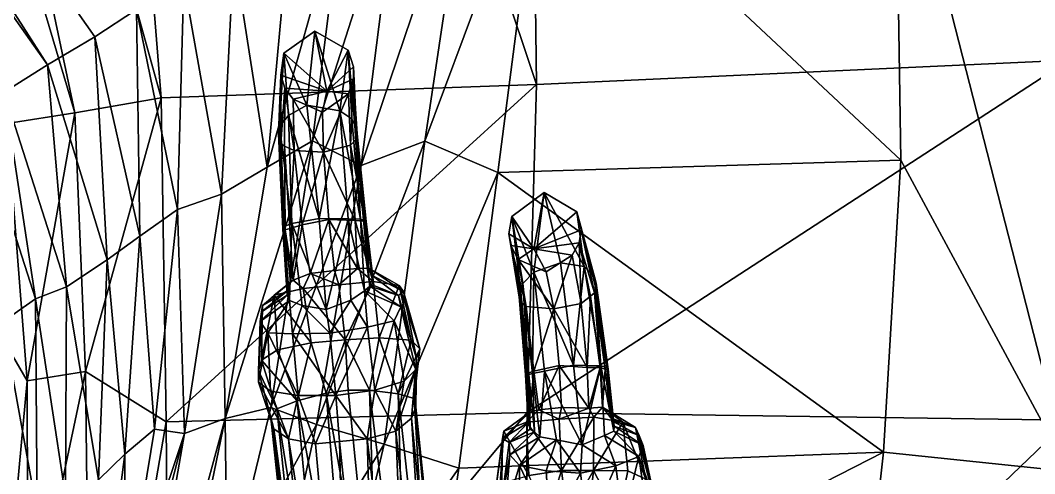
# Model space of a CAD drawing. Extents: x -0.267 to 0.267, y -0.073 to 0.136.
# Drawn here: x -0.01133 to -0.00037, y 0.06772 to 0.07262 of the extents above; entities that cross this region are included whole.
import ezdxf

# ---------------------------------------------------------------- set-up
doc = ezdxf.new("R2010")
doc.units = 0
doc.layers.add('GULL$LWO', color=1, linetype='CONTINUOUS')

msp = doc.modelspace()

# ---------------------------------------------------------------- linework, layer by layer
at = {"layer": 'GULL$LWO'}
for points in [[(0, 0.090493, 0.017443), (-0.005968, 0.089079, 0.017227), (0, 0.072194, 0.016568)], [(-0.005753, 0.071928, 0.016549), (-0.005968, 0.089079, 0.017227), (-0.011098, 0.087935, 0.016869)], [(-0.005968, 0.089079, 0.017227), (-0.005753, 0.071928, 0.016549), (0, 0.072194, 0.016568)], [(-0.011098, 0.087935, 0.016869), (-0.013836, 0.0863, 0.016043), (-0.009808, 0.071784, 0.015578)], [(-0.005753, 0.071928, 0.016549), (-0.011098, 0.087935, 0.016869), (-0.009808, 0.071784, 0.015578)], [(-0.01074, 0.071623, 0.014859), (-0.013836, 0.0863, 0.016043), (-0.01499, 0.085925, 0.015601)], [(-0.013836, 0.0863, 0.016043), (-0.01074, 0.071623, 0.014859), (-0.009808, 0.071784, 0.015578)], [(-0.01074, 0.071623, 0.014859), (-0.01499, 0.085925, 0.015601), (-0.011471, 0.071506, 0.013948)], [(-0.011034, 0.072141, 0.010526), (-0.019066, 0.083517, 0.012898), (-0.018493, 0.083801, 0.012533)], [(-0.018493, 0.083801, 0.012533), (-0.010074, 0.07274, 0.009416), (-0.010524, 0.072444, 0.009994)], [(-0.011034, 0.072141, 0.010526), (-0.018493, 0.083801, 0.012533), (-0.010524, 0.072444, 0.009994)], [(-0.019066, 0.083517, 0.012898), (-0.011034, 0.072141, 0.010526), (-0.011502, 0.071848, 0.01108)], [(-0.001878, 0.075084, 0.006603), (-0.001815, 0.07111, 0.005305), (-0.005684, 0.07474, 0.006834)], [(0, 0.067744, 0.004125), (-0.001878, 0.075084, 0.006603), (0, 0.075168, 0.006569)], [(0, 0.067744, 0.004125), (-0.001815, 0.07111, 0.005305), (-0.001878, 0.075084, 0.006603)], [(-0.006169, 0.070976, 0.005651), (-0.006958, 0.071317, 0.006074), (-0.005684, 0.07474, 0.006834)], [(-0.006958, 0.071317, 0.006074), (-0.006483, 0.074498, 0.007023), (-0.005684, 0.07474, 0.006834)], [(-0.001815, 0.07111, 0.005305), (-0.006169, 0.070976, 0.005651), (-0.005684, 0.07474, 0.006834)], [(-0.006483, 0.074498, 0.007023), (-0.007647, 0.071052, 0.006412), (-0.007242, 0.074226, 0.007306)], [(-0.006483, 0.074498, 0.007023), (-0.006958, 0.071317, 0.006074), (-0.007647, 0.071052, 0.006412)], [(-0.007647, 0.071052, 0.006412), (-0.008172, 0.07132, 0.006954), (-0.007242, 0.074226, 0.007306)], [(-0.008172, 0.07132, 0.006954), (-0.007843, 0.073944, 0.007605), (-0.007242, 0.074226, 0.007306)], [(-0.007843, 0.073944, 0.007605), (-0.008663, 0.071034, 0.007352), (-0.008421, 0.073656, 0.00793)], [(-0.007843, 0.073944, 0.007605), (-0.008172, 0.07132, 0.006954), (-0.008663, 0.071034, 0.007352)], [(-0.008663, 0.071034, 0.007352), (-0.009022, 0.073351, 0.008375), (-0.008421, 0.073656, 0.00793)], [(-0.009022, 0.073351, 0.008375), (-0.009157, 0.070745, 0.007852), (-0.009562, 0.073043, 0.008881)], [(-0.009022, 0.073351, 0.008375), (-0.008663, 0.071034, 0.007352), (-0.009157, 0.070745, 0.007852)], [(-0.00963, 0.070576, 0.008499), (-0.010074, 0.07274, 0.009416), (-0.009562, 0.073043, 0.008881)], [(-0.009157, 0.070745, 0.007852), (-0.00963, 0.070576, 0.008499), (-0.009562, 0.073043, 0.008881)], [(-0.010074, 0.07274, 0.009416), (-0.010036, 0.070288, 0.00908), (-0.010524, 0.072444, 0.009994)], [(-0.010074, 0.07274, 0.009416), (-0.00963, 0.070576, 0.008499), (-0.010036, 0.070288, 0.00908)], [(-0.008147, 0.072508, -0.014486), (-0.008233, 0.071705, -0.015502), (-0.008481, 0.072269, -0.014409)], [(-0.008018, 0.071859, -0.012991), (-0.008147, 0.072508, -0.014486), (-0.008481, 0.072269, -0.014409)], [(-0.007875, 0.071646, -0.015445), (-0.008233, 0.071705, -0.015502), (-0.008147, 0.072508, -0.014486)], [(-0.007787, 0.072301, -0.01442), (-0.007875, 0.071646, -0.015445), (-0.008147, 0.072508, -0.014486)], [(-0.008018, 0.071859, -0.012991), (-0.007787, 0.072301, -0.01442), (-0.008147, 0.072508, -0.014486)], [(-0.01039, 0.070032, 0.009779), (-0.011034, 0.072141, 0.010526), (-0.010524, 0.072444, 0.009994)], [(-0.010036, 0.070288, 0.00908), (-0.01039, 0.070032, 0.009779), (-0.010524, 0.072444, 0.009994)], [(-0.008481, 0.072269, -0.014409), (-0.00853, 0.071478, -0.015228), (-0.008516, 0.072031, -0.014304)], [(-0.008481, 0.072269, -0.014409), (-0.00843, 0.071596, -0.015424), (-0.00853, 0.071478, -0.015228)], [(-0.008018, 0.071859, -0.012991), (-0.008481, 0.072269, -0.014409), (-0.008516, 0.072031, -0.014304)], [(-0.008233, 0.071705, -0.015502), (-0.00843, 0.071596, -0.015424), (-0.008481, 0.072269, -0.014409)], [(-0.008018, 0.071859, -0.012991), (-0.00773, 0.07212, -0.014335), (-0.007787, 0.072301, -0.01442)], [(-0.007787, 0.072301, -0.01442), (-0.007748, 0.071559, -0.015277), (-0.007875, 0.071646, -0.015445)], [(-0.007713, 0.071491, -0.015156), (-0.007748, 0.071559, -0.015277), (-0.007787, 0.072301, -0.01442)], [(-0.00773, 0.07212, -0.014335), (-0.007713, 0.071491, -0.015156), (-0.007787, 0.072301, -0.01442)], [(-0.011034, 0.072141, 0.010526), (-0.010829, 0.06974, 0.010335), (-0.011502, 0.071848, 0.01108)], [(-0.01039, 0.070032, 0.009779), (-0.010829, 0.06974, 0.010335), (-0.011034, 0.072141, 0.010526)], [(-0.005753, 0.071928, 0.016549), (-0.005854, 0.068381, 0.016656), (0, 0.072194, 0.016568)], [(-0.005854, 0.068381, 0.016656), (0, 0.068299, 0.016684), (0, 0.072194, 0.016568)], [(-0.008516, 0.072031, -0.014304), (-0.008539, 0.071399, -0.015109), (-0.00853, 0.071342, -0.015005)], [(-0.00853, 0.071478, -0.015228), (-0.008539, 0.071399, -0.015109), (-0.008516, 0.072031, -0.014304)], [(-0.008516, 0.072031, -0.014304), (-0.00853, 0.071342, -0.015005), (-0.008513, 0.071293, -0.014892)], [(-0.008513, 0.071293, -0.014892), (-0.008471, 0.071891, -0.014229), (-0.008516, 0.072031, -0.014304)], [(-0.008018, 0.071859, -0.012991), (-0.008516, 0.072031, -0.014304), (-0.008471, 0.071891, -0.014229)], [(-0.008018, 0.071859, -0.012991), (-0.007729, 0.07199, -0.014289), (-0.00773, 0.07212, -0.014335)], [(-0.00773, 0.07212, -0.014335), (-0.007698, 0.071434, -0.015052), (-0.007713, 0.071491, -0.015156)], [(-0.007698, 0.071434, -0.015052), (-0.00773, 0.07212, -0.014335), (-0.007729, 0.07199, -0.014289)], [(-0.009753, 0.06828, 0.015672), (-0.005753, 0.071928, 0.016549), (-0.009808, 0.071784, 0.015578)], [(-0.009753, 0.06828, 0.015672), (-0.005854, 0.068381, 0.016656), (-0.005753, 0.071928, 0.016549)], [(-0.008018, 0.071859, -0.012991), (-0.007782, 0.071829, -0.014181), (-0.007729, 0.07199, -0.014289)], [(-0.007782, 0.071829, -0.014181), (-0.00776, 0.071273, -0.014666), (-0.007729, 0.07199, -0.014289)], [(-0.00776, 0.071273, -0.014666), (-0.007693, 0.071342, -0.014827), (-0.007729, 0.07199, -0.014289)], [(-0.007729, 0.07199, -0.014289), (-0.007688, 0.071396, -0.014962), (-0.007698, 0.071434, -0.015052)], [(-0.007729, 0.07199, -0.014289), (-0.007693, 0.071342, -0.014827), (-0.007688, 0.071396, -0.014962)], [(-0.011164, 0.069611, 0.01087), (-0.011815, 0.071628, 0.011685), (-0.011502, 0.071848, 0.01108)], [(-0.010829, 0.06974, 0.010335), (-0.011164, 0.069611, 0.01087), (-0.011502, 0.071848, 0.01108)], [(-0.008471, 0.071891, -0.014229), (-0.008513, 0.071293, -0.014892), (-0.008473, 0.071261, -0.014758)], [(-0.008471, 0.071891, -0.014229), (-0.008473, 0.071261, -0.014758), (-0.008369, 0.071217, -0.014616)], [(-0.008369, 0.071217, -0.014616), (-0.008381, 0.07177, -0.014141), (-0.008471, 0.071891, -0.014229)], [(-0.008018, 0.071859, -0.012991), (-0.008471, 0.071891, -0.014229), (-0.008381, 0.07177, -0.014141)], [(-0.008018, 0.071859, -0.012991), (-0.008381, 0.07177, -0.014141), (-0.008064, 0.071631, -0.014103)], [(-0.008018, 0.071859, -0.012991), (-0.008064, 0.071631, -0.014103), (-0.007782, 0.071829, -0.014181)], [(-0.008064, 0.071631, -0.014103), (-0.008054, 0.071199, -0.014503), (-0.007782, 0.071829, -0.014181)], [(-0.008054, 0.071199, -0.014503), (-0.00776, 0.071273, -0.014666), (-0.007782, 0.071829, -0.014181)], [(-0.01074, 0.071623, 0.014859), (-0.010625, 0.068824, 0.014913), (-0.009808, 0.071784, 0.015578)], [(-0.010625, 0.068824, 0.014913), (-0.009753, 0.06828, 0.015672), (-0.009808, 0.071784, 0.015578)], [(-0.008233, 0.071705, -0.015502), (-0.008101, 0.07048, -0.015871), (-0.00843, 0.071596, -0.015424)], [(-0.008054, 0.071199, -0.014503), (-0.008064, 0.071631, -0.014103), (-0.008381, 0.07177, -0.014141)], [(-0.008381, 0.07177, -0.014141), (-0.008369, 0.071217, -0.014616), (-0.008054, 0.071199, -0.014503)], [(-0.008101, 0.07048, -0.015871), (-0.008233, 0.071705, -0.015502), (-0.007875, 0.071646, -0.015445)], [(-0.011164, 0.069611, 0.01087), (-0.011519, 0.069361, 0.01156), (-0.011815, 0.071628, 0.011685)], [(-0.011254, 0.068725, 0.013982), (-0.01074, 0.071623, 0.014859), (-0.011471, 0.071506, 0.013948)], [(-0.011254, 0.068725, 0.013982), (-0.010625, 0.068824, 0.014913), (-0.01074, 0.071623, 0.014859)], [(-0.00843, 0.071596, -0.015424), (-0.008396, 0.070425, -0.015702), (-0.00853, 0.071478, -0.015228)], [(-0.008101, 0.07048, -0.015871), (-0.008396, 0.070425, -0.015702), (-0.00843, 0.071596, -0.015424)], [(-0.007875, 0.071646, -0.015445), (-0.007786, 0.070476, -0.01576), (-0.008101, 0.07048, -0.015871)], [(-0.007655, 0.070473, -0.01553), (-0.007786, 0.070476, -0.01576), (-0.007875, 0.071646, -0.015445)], [(-0.007748, 0.071559, -0.015277), (-0.007655, 0.070473, -0.01553), (-0.007875, 0.071646, -0.015445)], [(-0.011534, 0.069202, 0.013105), (-0.011254, 0.068725, 0.013982), (-0.011471, 0.071506, 0.013948)], [(-0.00853, 0.071478, -0.015228), (-0.008482, 0.070392, -0.015469), (-0.008539, 0.071399, -0.015109)], [(-0.008396, 0.070425, -0.015702), (-0.008482, 0.070392, -0.015469), (-0.00853, 0.071478, -0.015228)], [(-0.007655, 0.070473, -0.01553), (-0.007748, 0.071559, -0.015277), (-0.007713, 0.071491, -0.015156)], [(-0.007713, 0.071491, -0.015156), (-0.007621, 0.070463, -0.015353), (-0.007655, 0.070473, -0.01553)], [(-0.007621, 0.070463, -0.015353), (-0.007713, 0.071491, -0.015156), (-0.007698, 0.071434, -0.015052)], [(-0.008539, 0.071399, -0.015109), (-0.008492, 0.070366, -0.015298), (-0.00853, 0.071342, -0.015005)], [(-0.008482, 0.070392, -0.015469), (-0.008492, 0.070366, -0.015298), (-0.008539, 0.071399, -0.015109)], [(-0.007698, 0.071434, -0.015052), (-0.007605, 0.070451, -0.015204), (-0.007621, 0.070463, -0.015353)], [(-0.007605, 0.070451, -0.015204), (-0.007698, 0.071434, -0.015052), (-0.007688, 0.071396, -0.014962)], [(-0.007594, 0.070448, -0.015052), (-0.007688, 0.071396, -0.014962), (-0.007693, 0.071342, -0.014827)], [(-0.007688, 0.071396, -0.014962), (-0.007594, 0.070448, -0.015052), (-0.007605, 0.070451, -0.015204)], [(-0.008172, 0.07132, 0.006954), (-0.008622, 0.068436, 0.00602), (-0.009116, 0.068315, 0.00662)], [(-0.008663, 0.071034, 0.007352), (-0.008172, 0.07132, 0.006954), (-0.009116, 0.068315, 0.00662)], [(-0.008622, 0.068436, 0.00602), (-0.008172, 0.07132, 0.006954), (-0.007647, 0.071052, 0.006412)], [(-0.00853, 0.071342, -0.015005), (-0.008483, 0.070351, -0.015137), (-0.008513, 0.071293, -0.014892)], [(-0.008492, 0.070366, -0.015298), (-0.008483, 0.070351, -0.015137), (-0.00853, 0.071342, -0.015005)], [(-0.008513, 0.071293, -0.014892), (-0.008466, 0.070357, -0.014974), (-0.008473, 0.071261, -0.014758)], [(-0.008483, 0.070351, -0.015137), (-0.008466, 0.070357, -0.014974), (-0.008513, 0.071293, -0.014892)], [(-0.008473, 0.071261, -0.014758), (-0.008416, 0.070373, -0.014781), (-0.008369, 0.071217, -0.014616)], [(-0.008466, 0.070357, -0.014974), (-0.008416, 0.070373, -0.014781), (-0.008473, 0.071261, -0.014758)], [(-0.006958, 0.071317, 0.006074), (-0.007399, 0.068039, 0.004903), (-0.008129, 0.068253, 0.005425)], [(-0.007647, 0.071052, 0.006412), (-0.006958, 0.071317, 0.006074), (-0.008129, 0.068253, 0.005425)], [(-0.007712, 0.07046, -0.014633), (-0.00776, 0.071273, -0.014666), (-0.008054, 0.071199, -0.014503)], [(-0.007605, 0.070451, -0.014863), (-0.007693, 0.071342, -0.014827), (-0.00776, 0.071273, -0.014666)], [(-0.00776, 0.071273, -0.014666), (-0.007712, 0.07046, -0.014633), (-0.007605, 0.070451, -0.014863)], [(-0.007693, 0.071342, -0.014827), (-0.007605, 0.070451, -0.014863), (-0.007594, 0.070448, -0.015052)], [(-0.007399, 0.068039, 0.004903), (-0.006958, 0.071317, 0.006074), (-0.006169, 0.070976, 0.005651)], [(-0.008416, 0.070373, -0.014781), (-0.008283, 0.070411, -0.014589), (-0.008369, 0.071217, -0.014616)], [(-0.008369, 0.071217, -0.014616), (-0.008283, 0.070411, -0.014589), (-0.008054, 0.071199, -0.014503)], [(-0.008283, 0.070411, -0.014589), (-0.007994, 0.070468, -0.014494), (-0.008054, 0.071199, -0.014503)], [(-0.008054, 0.071199, -0.014503), (-0.007994, 0.070468, -0.014494), (-0.007712, 0.07046, -0.014633)], [(-0.009157, 0.070745, 0.007852), (-0.008663, 0.071034, 0.007352), (-0.009116, 0.068315, 0.00662)], [(-0.008622, 0.068436, 0.00602), (-0.007647, 0.071052, 0.006412), (-0.008129, 0.068253, 0.005425)], [(-0.001815, 0.07111, 0.005305), (-0.002004, 0.067953, 0.004212), (-0.006169, 0.070976, 0.005651)], [(-0.002004, 0.067953, 0.004212), (-0.001815, 0.07111, 0.005305), (0, 0.067744, 0.004125)], [(-0.007399, 0.068039, 0.004903), (-0.006169, 0.070976, 0.005651), (-0.006592, 0.067781, 0.004535)], [(-0.006169, 0.070976, 0.005651), (-0.002004, 0.067953, 0.004212), (-0.006592, 0.067781, 0.004535)], [(-0.00963, 0.070576, 0.008499), (-0.009157, 0.070745, 0.007852), (-0.009554, 0.068156, 0.007332)], [(-0.009554, 0.068156, 0.007332), (-0.009157, 0.070745, 0.007852), (-0.009116, 0.068315, 0.00662)], [(-0.005781, 0.069898, -0.014704), (-0.006019, 0.070503, -0.01368), (-0.005668, 0.070761, -0.013735)], [(-0.006019, 0.070503, -0.01368), (-0.00578, 0.070153, -0.012265), (-0.005668, 0.070761, -0.013735)], [(-0.005493, 0.07, -0.014765), (-0.005781, 0.069898, -0.014704), (-0.005668, 0.070761, -0.013735)], [(-0.005668, 0.070761, -0.013735), (-0.00578, 0.070153, -0.012265), (-0.005316, 0.070553, -0.013609)], [(-0.005668, 0.070761, -0.013735), (-0.005316, 0.070553, -0.013609), (-0.005237, 0.06996, -0.014648)], [(-0.005237, 0.06996, -0.014648), (-0.005493, 0.07, -0.014765), (-0.005668, 0.070761, -0.013735)], [(-0.010036, 0.070288, 0.00908), (-0.00963, 0.070576, 0.008499), (-0.009881, 0.068201, 0.008061)], [(-0.00963, 0.070576, 0.008499), (-0.009554, 0.068156, 0.007332), (-0.009881, 0.068201, 0.008061)], [(-0.008101, 0.07048, -0.015871), (-0.008023, 0.069496, -0.015965), (-0.008396, 0.070425, -0.015702)], [(-0.008023, 0.069496, -0.015965), (-0.008101, 0.07048, -0.015871), (-0.007786, 0.070476, -0.01576)], [(-0.005923, 0.069721, -0.014428), (-0.006049, 0.070314, -0.013599), (-0.006019, 0.070503, -0.01368)], [(-0.006049, 0.070314, -0.013599), (-0.00578, 0.070153, -0.012265), (-0.006019, 0.070503, -0.01368)], [(-0.005899, 0.069778, -0.01454), (-0.006019, 0.070503, -0.01368), (-0.005781, 0.069898, -0.014704)], [(-0.005899, 0.069778, -0.01454), (-0.005923, 0.069721, -0.014428), (-0.006019, 0.070503, -0.01368)], [(-0.005316, 0.070553, -0.013609), (-0.00578, 0.070153, -0.012265), (-0.005269, 0.070358, -0.01353)], [(-0.005316, 0.070553, -0.013609), (-0.005269, 0.070358, -0.01353), (-0.005108, 0.069779, -0.014351)], [(-0.005108, 0.069779, -0.014351), (-0.005126, 0.069848, -0.014476), (-0.005316, 0.070553, -0.013609)], [(-0.005237, 0.06996, -0.014648), (-0.005316, 0.070553, -0.013609), (-0.005126, 0.069848, -0.014476)], [(-0.008482, 0.070392, -0.015469), (-0.008422, 0.069594, -0.01556), (-0.008492, 0.070366, -0.015298)], [(-0.008422, 0.069594, -0.01556), (-0.008482, 0.070392, -0.015469), (-0.008396, 0.070425, -0.015702)], [(-0.00838, 0.069812, -0.014681), (-0.008416, 0.070373, -0.014781), (-0.008466, 0.070357, -0.014974)], [(-0.008396, 0.070425, -0.015702), (-0.008285, 0.06954, -0.015831), (-0.008422, 0.069594, -0.01556)], [(-0.008416, 0.070373, -0.014781), (-0.00838, 0.069812, -0.014681), (-0.008283, 0.070411, -0.014589)], [(-0.008023, 0.069496, -0.015965), (-0.008285, 0.06954, -0.015831), (-0.008396, 0.070425, -0.015702)], [(-0.00838, 0.069812, -0.014681), (-0.008196, 0.069884, -0.014444), (-0.008283, 0.070411, -0.014589)], [(-0.008283, 0.070411, -0.014589), (-0.008196, 0.069884, -0.014444), (-0.007994, 0.070468, -0.014494)], [(-0.008196, 0.069884, -0.014444), (-0.007934, 0.069916, -0.014369), (-0.007994, 0.070468, -0.014494)], [(-0.007786, 0.070476, -0.01576), (-0.007759, 0.069596, -0.015875), (-0.008023, 0.069496, -0.015965)], [(-0.007687, 0.069939, -0.014486), (-0.007712, 0.07046, -0.014633), (-0.007994, 0.070468, -0.014494)], [(-0.007994, 0.070468, -0.014494), (-0.007934, 0.069916, -0.014369), (-0.007687, 0.069939, -0.014486)], [(-0.00761, 0.069696, -0.015636), (-0.007759, 0.069596, -0.015875), (-0.007786, 0.070476, -0.01576)], [(-0.007655, 0.070473, -0.01553), (-0.00761, 0.069696, -0.015636), (-0.007786, 0.070476, -0.01576)], [(-0.007564, 0.069943, -0.014764), (-0.007605, 0.070451, -0.014863), (-0.007712, 0.07046, -0.014633)], [(-0.007712, 0.07046, -0.014633), (-0.007687, 0.069939, -0.014486), (-0.007564, 0.069943, -0.014764)], [(-0.007552, 0.069747, -0.015403), (-0.00761, 0.069696, -0.015636), (-0.007655, 0.070473, -0.01553)], [(-0.007621, 0.070463, -0.015353), (-0.007552, 0.069747, -0.015403), (-0.007655, 0.070473, -0.01553)], [(-0.007508, 0.069754, -0.015191), (-0.007552, 0.069747, -0.015403), (-0.007621, 0.070463, -0.015353)], [(-0.007605, 0.070451, -0.015204), (-0.007508, 0.069754, -0.015191), (-0.007621, 0.070463, -0.015353)], [(-0.007508, 0.069754, -0.015191), (-0.007605, 0.070451, -0.015204), (-0.007594, 0.070448, -0.015052)], [(-0.007529, 0.069862, -0.015007), (-0.007594, 0.070448, -0.015052), (-0.007605, 0.070451, -0.014863)], [(-0.007605, 0.070451, -0.014863), (-0.007564, 0.069943, -0.014764), (-0.007529, 0.069862, -0.015007)], [(-0.007594, 0.070448, -0.015052), (-0.007529, 0.069862, -0.015007), (-0.007508, 0.069754, -0.015191)], [(-0.01039, 0.070032, 0.009779), (-0.010036, 0.070288, 0.00908), (-0.010198, 0.06793, 0.008784)], [(-0.010198, 0.06793, 0.008784), (-0.010036, 0.070288, 0.00908), (-0.009881, 0.068201, 0.008061)], [(-0.008492, 0.070366, -0.015298), (-0.008445, 0.069651, -0.015322), (-0.008483, 0.070351, -0.015137)], [(-0.008422, 0.069594, -0.01556), (-0.008445, 0.069651, -0.015322), (-0.008492, 0.070366, -0.015298)], [(-0.008483, 0.070351, -0.015137), (-0.00844, 0.069701, -0.015123), (-0.008466, 0.070357, -0.014974)], [(-0.008445, 0.069651, -0.015322), (-0.00844, 0.069701, -0.015123), (-0.008483, 0.070351, -0.015137)], [(-0.008466, 0.070357, -0.014974), (-0.008411, 0.069792, -0.014933), (-0.00838, 0.069812, -0.014681)], [(-0.00844, 0.069701, -0.015123), (-0.008411, 0.069792, -0.014933), (-0.008466, 0.070357, -0.014974)], [(-0.005933, 0.069666, -0.014331), (-0.006049, 0.070314, -0.013599), (-0.005923, 0.069721, -0.014428)], [(-0.006029, 0.070188, -0.013555), (-0.006049, 0.070314, -0.013599), (-0.005933, 0.069666, -0.014331)], [(-0.006029, 0.070188, -0.013555), (-0.00578, 0.070153, -0.012265), (-0.006049, 0.070314, -0.013599)], [(-0.005269, 0.070358, -0.01353), (-0.00578, 0.070153, -0.012265), (-0.005292, 0.070217, -0.013464)], [(-0.005269, 0.070358, -0.01353), (-0.005292, 0.070217, -0.013464), (-0.005124, 0.069677, -0.014135)], [(-0.005124, 0.069677, -0.014135), (-0.00511, 0.069723, -0.014249), (-0.005269, 0.070358, -0.01353)], [(-0.005108, 0.069779, -0.014351), (-0.005269, 0.070358, -0.01353), (-0.00511, 0.069723, -0.014249)], [(-0.005933, 0.069666, -0.014331), (-0.005939, 0.069636, -0.014243), (-0.006029, 0.070188, -0.013555)], [(-0.005931, 0.069586, -0.014113), (-0.006029, 0.070188, -0.013555), (-0.005939, 0.069636, -0.014243)], [(-0.005862, 0.069528, -0.013953), (-0.005949, 0.070038, -0.013447), (-0.006029, 0.070188, -0.013555)], [(-0.005931, 0.069586, -0.014113), (-0.005862, 0.069528, -0.013953), (-0.006029, 0.070188, -0.013555)], [(-0.005949, 0.070038, -0.013447), (-0.00578, 0.070153, -0.012265), (-0.006029, 0.070188, -0.013555)], [(-0.005647, 0.069903, -0.013361), (-0.00578, 0.070153, -0.012265), (-0.005949, 0.070038, -0.013447)], [(-0.005292, 0.070217, -0.013464), (-0.00578, 0.070153, -0.012265), (-0.005366, 0.070084, -0.013383)], [(-0.005366, 0.070084, -0.013383), (-0.00578, 0.070153, -0.012265), (-0.005647, 0.069903, -0.013361)], [(-0.005292, 0.070217, -0.013464), (-0.005366, 0.070084, -0.013383), (-0.005268, 0.069561, -0.01387)], [(-0.005268, 0.069561, -0.01387), (-0.005169, 0.069641, -0.013993), (-0.005292, 0.070217, -0.013464)], [(-0.005124, 0.069677, -0.014135), (-0.005292, 0.070217, -0.013464), (-0.005169, 0.069641, -0.013993)], [(-0.005366, 0.070084, -0.013383), (-0.005647, 0.069903, -0.013361), (-0.005566, 0.069502, -0.013778)], [(-0.005566, 0.069502, -0.013778), (-0.005268, 0.069561, -0.01387), (-0.005366, 0.070084, -0.013383)], [(-0.010829, 0.06974, 0.010335), (-0.01039, 0.070032, 0.009779), (-0.010486, 0.067654, 0.009514)], [(-0.01039, 0.070032, 0.009779), (-0.010198, 0.06793, 0.008784), (-0.010486, 0.067654, 0.009514)], [(-0.007687, 0.069939, -0.014486), (-0.007934, 0.069916, -0.014369), (-0.007887, 0.069763, -0.014226)], [(-0.007887, 0.069763, -0.014226), (-0.007516, 0.069797, -0.014327), (-0.007687, 0.069939, -0.014486)], [(-0.007564, 0.069943, -0.014764), (-0.007687, 0.069939, -0.014486), (-0.007516, 0.069797, -0.014327)], [(-0.007564, 0.069943, -0.014764), (-0.007236, 0.069757, -0.014571), (-0.007189, 0.069692, -0.014954)], [(-0.007529, 0.069862, -0.015007), (-0.007564, 0.069943, -0.014764), (-0.007189, 0.069692, -0.014954)], [(-0.007516, 0.069797, -0.014327), (-0.007236, 0.069757, -0.014571), (-0.007564, 0.069943, -0.014764)], [(-0.005566, 0.069502, -0.013778), (-0.005647, 0.069903, -0.013361), (-0.005949, 0.070038, -0.013447)], [(-0.005862, 0.069528, -0.013953), (-0.005566, 0.069502, -0.013778), (-0.005949, 0.070038, -0.013447)], [(-0.005781, 0.069898, -0.014704), (-0.005493, 0.07, -0.014765), (-0.005352, 0.068895, -0.015153)], [(-0.005352, 0.068895, -0.015153), (-0.005493, 0.07, -0.014765), (-0.005237, 0.06996, -0.014648)], [(-0.005058, 0.068886, -0.01497), (-0.005352, 0.068895, -0.015153), (-0.005237, 0.06996, -0.014648)], [(-0.005058, 0.068886, -0.01497), (-0.005237, 0.06996, -0.014648), (-0.005126, 0.069848, -0.014476)], [(-0.008196, 0.069884, -0.014444), (-0.00838, 0.069812, -0.014681), (-0.008274, 0.069723, -0.014267)], [(-0.008196, 0.069884, -0.014444), (-0.008274, 0.069723, -0.014267), (-0.007887, 0.069763, -0.014226)], [(-0.007934, 0.069916, -0.014369), (-0.008196, 0.069884, -0.014444), (-0.007887, 0.069763, -0.014226)], [(-0.007529, 0.069862, -0.015007), (-0.007189, 0.069692, -0.014954), (-0.007243, 0.069647, -0.015214)], [(-0.007508, 0.069754, -0.015191), (-0.007529, 0.069862, -0.015007), (-0.007243, 0.069647, -0.015214)], [(-0.005794, 0.068805, -0.014838), (-0.005899, 0.069778, -0.01454), (-0.005781, 0.069898, -0.014704)], [(-0.005665, 0.06883, -0.015054), (-0.005794, 0.068805, -0.014838), (-0.005781, 0.069898, -0.014704)], [(-0.005352, 0.068895, -0.015153), (-0.005665, 0.06883, -0.015054), (-0.005781, 0.069898, -0.014704)], [(-0.004981, 0.068867, -0.014735), (-0.005126, 0.069848, -0.014476), (-0.005108, 0.069779, -0.014351)], [(-0.004981, 0.068867, -0.014735), (-0.005058, 0.068886, -0.01497), (-0.005126, 0.069848, -0.014476)], [(-0.011164, 0.069611, 0.01087), (-0.010829, 0.06974, 0.010335), (-0.01084, 0.067475, 0.010162)], [(-0.01084, 0.067475, 0.010162), (-0.010829, 0.06974, 0.010335), (-0.010486, 0.067654, 0.009514)], [(-0.008411, 0.069792, -0.014933), (-0.008714, 0.069538, -0.014812), (-0.008585, 0.06965, -0.014475)], [(-0.008411, 0.069792, -0.014933), (-0.00844, 0.069701, -0.015123), (-0.008714, 0.069538, -0.014812)], [(-0.00838, 0.069812, -0.014681), (-0.008585, 0.06965, -0.014475), (-0.008274, 0.069723, -0.014267)], [(-0.00838, 0.069812, -0.014681), (-0.008411, 0.069792, -0.014933), (-0.008585, 0.06965, -0.014475)], [(-0.008274, 0.069723, -0.014267), (-0.008585, 0.06965, -0.014475), (-0.008188, 0.069135, -0.014058)], [(-0.007887, 0.069763, -0.014226), (-0.008274, 0.069723, -0.014267), (-0.00782, 0.069167, -0.014054)], [(-0.008274, 0.069723, -0.014267), (-0.008188, 0.069135, -0.014058), (-0.00782, 0.069167, -0.014054)], [(-0.007516, 0.069797, -0.014327), (-0.007887, 0.069763, -0.014226), (-0.00782, 0.069167, -0.014054)], [(-0.00782, 0.069167, -0.014054), (-0.00745, 0.069191, -0.014111), (-0.007516, 0.069797, -0.014327)], [(-0.00761, 0.069696, -0.015636), (-0.007552, 0.069747, -0.015403), (-0.007219, 0.069524, -0.015448)], [(-0.007552, 0.069747, -0.015403), (-0.007508, 0.069754, -0.015191), (-0.007243, 0.069647, -0.015214)], [(-0.007243, 0.069647, -0.015214), (-0.007219, 0.069524, -0.015448), (-0.007552, 0.069747, -0.015403)], [(-0.007236, 0.069757, -0.014571), (-0.007516, 0.069797, -0.014327), (-0.00745, 0.069191, -0.014111)], [(-0.00745, 0.069191, -0.014111), (-0.007105, 0.069163, -0.014334), (-0.007236, 0.069757, -0.014571)], [(-0.007236, 0.069757, -0.014571), (-0.007105, 0.069163, -0.014334), (-0.007011, 0.069072, -0.014724)], [(-0.007189, 0.069692, -0.014954), (-0.007236, 0.069757, -0.014571), (-0.007011, 0.069072, -0.014724)], [(-0.005933, 0.069666, -0.014331), (-0.005923, 0.069721, -0.014428), (-0.005833, 0.068792, -0.014664)], [(-0.005833, 0.068792, -0.014664), (-0.005923, 0.069721, -0.014428), (-0.005899, 0.069778, -0.01454)], [(-0.005794, 0.068805, -0.014838), (-0.005833, 0.068792, -0.014664), (-0.005899, 0.069778, -0.01454)], [(-0.00511, 0.069723, -0.014249), (-0.005124, 0.069677, -0.014135), (-0.005011, 0.068851, -0.014259)], [(-0.004976, 0.06885, -0.014565), (-0.005108, 0.069779, -0.014351), (-0.00511, 0.069723, -0.014249)], [(-0.005011, 0.068851, -0.014259), (-0.004989, 0.068845, -0.014414), (-0.00511, 0.069723, -0.014249)], [(-0.004989, 0.068845, -0.014414), (-0.004976, 0.06885, -0.014565), (-0.00511, 0.069723, -0.014249)], [(-0.004976, 0.06885, -0.014565), (-0.004981, 0.068867, -0.014735), (-0.005108, 0.069779, -0.014351)], [(-0.011519, 0.069361, 0.01156), (-0.011164, 0.069611, 0.01087), (-0.011146, 0.0673, 0.010825)], [(-0.011164, 0.069611, 0.01087), (-0.01084, 0.067475, 0.010162), (-0.011146, 0.0673, 0.010825)], [(-0.008445, 0.069651, -0.015322), (-0.008737, 0.069367, -0.015331), (-0.008723, 0.069472, -0.015081)], [(-0.008445, 0.069651, -0.015322), (-0.008422, 0.069594, -0.01556), (-0.008737, 0.069367, -0.015331)], [(-0.008724, 0.068948, -0.014558), (-0.008549, 0.06906, -0.014207), (-0.008585, 0.06965, -0.014475)], [(-0.008585, 0.06965, -0.014475), (-0.008714, 0.069538, -0.014812), (-0.008724, 0.068948, -0.014558)], [(-0.00844, 0.069701, -0.015123), (-0.008723, 0.069472, -0.015081), (-0.008714, 0.069538, -0.014812)], [(-0.00844, 0.069701, -0.015123), (-0.008445, 0.069651, -0.015322), (-0.008723, 0.069472, -0.015081)], [(-0.008585, 0.06965, -0.014475), (-0.008549, 0.06906, -0.014207), (-0.008188, 0.069135, -0.014058)], [(-0.007759, 0.069596, -0.015875), (-0.00761, 0.069696, -0.015636), (-0.007579, 0.069303, -0.016012)], [(-0.00761, 0.069696, -0.015636), (-0.007289, 0.069373, -0.015773), (-0.007579, 0.069303, -0.016012)], [(-0.007219, 0.069524, -0.015448), (-0.007289, 0.069373, -0.015773), (-0.00761, 0.069696, -0.015636)], [(-0.007243, 0.069647, -0.015214), (-0.007189, 0.069692, -0.014954), (-0.007049, 0.068965, -0.015088)], [(-0.007219, 0.069524, -0.015448), (-0.007243, 0.069647, -0.015214), (-0.007049, 0.068965, -0.015088)], [(-0.007189, 0.069692, -0.014954), (-0.007011, 0.069072, -0.014724), (-0.007049, 0.068965, -0.015088)], [(-0.005939, 0.069636, -0.014243), (-0.005933, 0.069666, -0.014331), (-0.005853, 0.06879, -0.014516)], [(-0.005853, 0.06879, -0.014516), (-0.005869, 0.068788, -0.014362), (-0.005939, 0.069636, -0.014243)], [(-0.005931, 0.069586, -0.014113), (-0.005939, 0.069636, -0.014243), (-0.005869, 0.068788, -0.014362)], [(-0.005833, 0.068792, -0.014664), (-0.005853, 0.06879, -0.014516), (-0.005933, 0.069666, -0.014331)], [(-0.005169, 0.069641, -0.013993), (-0.005268, 0.069561, -0.01387), (-0.005206, 0.068869, -0.013879)], [(-0.005206, 0.068869, -0.013879), (-0.005063, 0.06887, -0.014079), (-0.005169, 0.069641, -0.013993)], [(-0.005124, 0.069677, -0.014135), (-0.005169, 0.069641, -0.013993), (-0.005063, 0.06887, -0.014079)], [(-0.005063, 0.06887, -0.014079), (-0.005011, 0.068851, -0.014259), (-0.005124, 0.069677, -0.014135)], [(-0.008755, 0.068831, -0.01495), (-0.008724, 0.068948, -0.014558), (-0.008714, 0.069538, -0.014812)], [(-0.008714, 0.069538, -0.014812), (-0.008723, 0.069472, -0.015081), (-0.008755, 0.068831, -0.01495)], [(-0.008422, 0.069594, -0.01556), (-0.008656, 0.069242, -0.015674), (-0.008737, 0.069367, -0.015331)], [(-0.008387, 0.069231, -0.015945), (-0.008656, 0.069242, -0.015674), (-0.008422, 0.069594, -0.01556)], [(-0.008422, 0.069594, -0.01556), (-0.008285, 0.06954, -0.015831), (-0.008387, 0.069231, -0.015945)], [(-0.007986, 0.069238, -0.016063), (-0.008387, 0.069231, -0.015945), (-0.008285, 0.06954, -0.015831)], [(-0.008285, 0.06954, -0.015831), (-0.008023, 0.069496, -0.015965), (-0.007986, 0.069238, -0.016063)], [(-0.008023, 0.069496, -0.015965), (-0.007759, 0.069596, -0.015875), (-0.007986, 0.069238, -0.016063)], [(-0.007759, 0.069596, -0.015875), (-0.007579, 0.069303, -0.016012), (-0.007986, 0.069238, -0.016063)], [(-0.007289, 0.069373, -0.015773), (-0.007219, 0.069524, -0.015448), (-0.007054, 0.068847, -0.01541)], [(-0.007049, 0.068965, -0.015088), (-0.007054, 0.068847, -0.01541), (-0.007219, 0.069524, -0.015448)], [(-0.005869, 0.068788, -0.014362), (-0.005868, 0.0688, -0.014183), (-0.005931, 0.069586, -0.014113)], [(-0.005862, 0.069528, -0.013953), (-0.005931, 0.069586, -0.014113), (-0.005868, 0.0688, -0.014183)], [(-0.005868, 0.0688, -0.014183), (-0.005781, 0.068828, -0.01395), (-0.005862, 0.069528, -0.013953)], [(-0.005566, 0.069502, -0.013778), (-0.005862, 0.069528, -0.013953), (-0.005781, 0.068828, -0.01395)], [(-0.005781, 0.068828, -0.01395), (-0.005508, 0.06889, -0.013792), (-0.005566, 0.069502, -0.013778)], [(-0.005206, 0.068869, -0.013879), (-0.005268, 0.069561, -0.01387), (-0.005566, 0.069502, -0.013778)], [(-0.005508, 0.06889, -0.013792), (-0.005206, 0.068869, -0.013879), (-0.005566, 0.069502, -0.013778)], [(-0.008723, 0.069472, -0.015081), (-0.008737, 0.069367, -0.015331), (-0.008755, 0.068831, -0.01495)], [(-0.011395, 0.067095, 0.011518), (-0.011519, 0.069361, 0.01156), (-0.011146, 0.0673, 0.010825)], [(-0.008737, 0.069367, -0.015331), (-0.008756, 0.06871, -0.015302), (-0.008755, 0.068831, -0.01495)], [(-0.008737, 0.069367, -0.015331), (-0.008656, 0.069242, -0.015674), (-0.008756, 0.06871, -0.015302)], [(-0.007986, 0.069238, -0.016063), (-0.007579, 0.069303, -0.016012), (-0.007919, 0.068565, -0.015969)], [(-0.007579, 0.069303, -0.016012), (-0.0075, 0.068625, -0.015943), (-0.007919, 0.068565, -0.015969)], [(-0.007579, 0.069303, -0.016012), (-0.007289, 0.069373, -0.015773), (-0.0075, 0.068625, -0.015943)], [(-0.007289, 0.069373, -0.015773), (-0.007183, 0.068722, -0.015738), (-0.0075, 0.068625, -0.015943)], [(-0.007054, 0.068847, -0.01541), (-0.007183, 0.068722, -0.015738), (-0.007289, 0.069373, -0.015773)], [(-0.011254, 0.068725, 0.013982), (-0.011534, 0.069202, 0.013105), (-0.01147, 0.066379, 0.013186)], [(-0.008656, 0.069242, -0.015674), (-0.008627, 0.068614, -0.015641), (-0.008756, 0.06871, -0.015302)], [(-0.008327, 0.068567, -0.015879), (-0.008627, 0.068614, -0.015641), (-0.008656, 0.069242, -0.015674)], [(-0.008656, 0.069242, -0.015674), (-0.008387, 0.069231, -0.015945), (-0.008327, 0.068567, -0.015879)], [(-0.008387, 0.069231, -0.015945), (-0.007986, 0.069238, -0.016063), (-0.007919, 0.068565, -0.015969)], [(-0.007919, 0.068565, -0.015969), (-0.008327, 0.068567, -0.015879), (-0.008387, 0.069231, -0.015945)], [(-0.00782, 0.069167, -0.014054), (-0.008188, 0.069135, -0.014058), (-0.008024, 0.068591, -0.014133)], [(-0.008024, 0.068591, -0.014133), (-0.007787, 0.068622, -0.014141), (-0.00782, 0.069167, -0.014054)], [(-0.00745, 0.069191, -0.014111), (-0.00782, 0.069167, -0.014054), (-0.007555, 0.068625, -0.014169)], [(-0.00782, 0.069167, -0.014054), (-0.007787, 0.068622, -0.014141), (-0.007555, 0.068625, -0.014169)], [(-0.00745, 0.069191, -0.014111), (-0.007555, 0.068625, -0.014169), (-0.007246, 0.068585, -0.014317)], [(-0.007105, 0.069163, -0.014334), (-0.00745, 0.069191, -0.014111), (-0.007246, 0.068585, -0.014317)], [(-0.007011, 0.069072, -0.014724), (-0.007105, 0.069163, -0.014334), (-0.007246, 0.068585, -0.014317)], [(-0.008549, 0.06906, -0.014207), (-0.008724, 0.068948, -0.014558), (-0.008338, 0.068508, -0.014224)], [(-0.008188, 0.069135, -0.014058), (-0.008549, 0.06906, -0.014207), (-0.008338, 0.068508, -0.014224)], [(-0.008338, 0.068508, -0.014224), (-0.008024, 0.068591, -0.014133), (-0.008188, 0.069135, -0.014058)], [(-0.007246, 0.068585, -0.014317), (-0.007072, 0.068532, -0.014623), (-0.007011, 0.069072, -0.014724)], [(-0.007049, 0.068965, -0.015088), (-0.007011, 0.069072, -0.014724), (-0.007072, 0.068532, -0.014623)], [(-0.008724, 0.068948, -0.014558), (-0.008755, 0.068831, -0.01495), (-0.008557, 0.068422, -0.014494)], [(-0.008724, 0.068948, -0.014558), (-0.008557, 0.068422, -0.014494), (-0.008338, 0.068508, -0.014224)], [(-0.007049, 0.068965, -0.015088), (-0.007054, 0.068441, -0.014947), (-0.007104, 0.068319, -0.015237)], [(-0.007054, 0.068847, -0.01541), (-0.007049, 0.068965, -0.015088), (-0.007104, 0.068319, -0.015237)], [(-0.007072, 0.068532, -0.014623), (-0.007054, 0.068441, -0.014947), (-0.007049, 0.068965, -0.015088)], [(-0.007054, 0.068847, -0.01541), (-0.007104, 0.068319, -0.015237), (-0.007273, 0.068179, -0.015504)], [(-0.007183, 0.068722, -0.015738), (-0.007054, 0.068847, -0.01541), (-0.007273, 0.068179, -0.015504)], [(-0.005508, 0.06889, -0.013792), (-0.005781, 0.068828, -0.01395), (-0.005725, 0.068411, -0.013831)], [(-0.005725, 0.068411, -0.013831), (-0.005482, 0.068435, -0.013697), (-0.005508, 0.06889, -0.013792)], [(-0.005665, 0.06883, -0.015054), (-0.005352, 0.068895, -0.015153), (-0.00526, 0.068031, -0.015278)], [(-0.005187, 0.06843, -0.013774), (-0.005206, 0.068869, -0.013879), (-0.005508, 0.06889, -0.013792)], [(-0.005482, 0.068435, -0.013697), (-0.005187, 0.06843, -0.013774), (-0.005508, 0.06889, -0.013792)], [(-0.00526, 0.068031, -0.015278), (-0.005352, 0.068895, -0.015153), (-0.005058, 0.068886, -0.01497)], [(-0.005017, 0.068132, -0.015106), (-0.00526, 0.068031, -0.015278), (-0.005058, 0.068886, -0.01497)], [(-0.005063, 0.06887, -0.014079), (-0.005206, 0.068869, -0.013879), (-0.005187, 0.06843, -0.013774)], [(-0.005187, 0.06843, -0.013774), (-0.00504, 0.068438, -0.01403), (-0.005063, 0.06887, -0.014079)], [(-0.005011, 0.068851, -0.014259), (-0.005063, 0.06887, -0.014079), (-0.00504, 0.068438, -0.01403)], [(-0.005058, 0.068886, -0.01497), (-0.004981, 0.068867, -0.014735), (-0.004917, 0.068179, -0.014861)], [(-0.004917, 0.068179, -0.014861), (-0.005017, 0.068132, -0.015106), (-0.005058, 0.068886, -0.01497)], [(-0.00504, 0.068438, -0.01403), (-0.004947, 0.068323, -0.014236), (-0.005011, 0.068851, -0.014259)], [(-0.004989, 0.068845, -0.014414), (-0.005011, 0.068851, -0.014259), (-0.004947, 0.068323, -0.014236)], [(-0.004976, 0.06885, -0.014565), (-0.004989, 0.068845, -0.014414), (-0.004932, 0.068289, -0.014438)], [(-0.004947, 0.068323, -0.014236), (-0.004932, 0.068289, -0.014438), (-0.004989, 0.068845, -0.014414)], [(-0.004981, 0.068867, -0.014735), (-0.004976, 0.06885, -0.014565), (-0.004911, 0.068233, -0.014639)], [(-0.004911, 0.068233, -0.014639), (-0.004917, 0.068179, -0.014861), (-0.004981, 0.068867, -0.014735)], [(-0.004932, 0.068289, -0.014438), (-0.004911, 0.068233, -0.014639), (-0.004976, 0.06885, -0.014565)], [(-0.011254, 0.068725, 0.013982), (-0.01147, 0.066379, 0.013186), (-0.011248, 0.065867, 0.014105)], [(-0.010625, 0.068824, 0.014913), (-0.011254, 0.068725, 0.013982), (-0.011248, 0.065867, 0.014105)], [(-0.010565, 0.063577, 0.015269), (-0.010625, 0.068824, 0.014913), (-0.011248, 0.065867, 0.014105)], [(-0.009753, 0.06828, 0.015672), (-0.010625, 0.068824, 0.014913), (-0.010565, 0.063577, 0.015269)], [(-0.008755, 0.068831, -0.01495), (-0.008756, 0.06871, -0.015302), (-0.00859, 0.068206, -0.01513)], [(-0.008755, 0.068831, -0.01495), (-0.008622, 0.068325, -0.014821), (-0.008557, 0.068422, -0.014494)], [(-0.00859, 0.068206, -0.01513), (-0.008622, 0.068325, -0.014821), (-0.008755, 0.068831, -0.01495)], [(-0.005868, 0.0688, -0.014183), (-0.005869, 0.068788, -0.014362), (-0.005843, 0.068272, -0.01435)], [(-0.005843, 0.068272, -0.01435), (-0.005869, 0.068788, -0.014362), (-0.005853, 0.06879, -0.014516)], [(-0.005781, 0.068828, -0.01395), (-0.005868, 0.0688, -0.014183), (-0.005824, 0.068387, -0.014116)], [(-0.005843, 0.068272, -0.01435), (-0.005824, 0.068387, -0.014116), (-0.005868, 0.0688, -0.014183)], [(-0.005821, 0.0682, -0.014542), (-0.005853, 0.06879, -0.014516), (-0.005833, 0.068792, -0.014664)], [(-0.005821, 0.0682, -0.014542), (-0.005843, 0.068272, -0.01435), (-0.005853, 0.06879, -0.014516)], [(-0.005775, 0.068174, -0.014747), (-0.005833, 0.068792, -0.014664), (-0.005794, 0.068805, -0.014838)], [(-0.005775, 0.068174, -0.014747), (-0.005821, 0.0682, -0.014542), (-0.005833, 0.068792, -0.014664)], [(-0.005824, 0.068387, -0.014116), (-0.005725, 0.068411, -0.013831), (-0.005781, 0.068828, -0.01395)], [(-0.005716, 0.068118, -0.01496), (-0.005794, 0.068805, -0.014838), (-0.005665, 0.06883, -0.015054)], [(-0.005716, 0.068118, -0.01496), (-0.005775, 0.068174, -0.014747), (-0.005794, 0.068805, -0.014838)], [(-0.005535, 0.068086, -0.015191), (-0.005716, 0.068118, -0.01496), (-0.005665, 0.06883, -0.015054)], [(-0.00526, 0.068031, -0.015278), (-0.005535, 0.068086, -0.015191), (-0.005665, 0.06883, -0.015054)], [(-0.00843, 0.068096, -0.015422), (-0.00859, 0.068206, -0.01513), (-0.008756, 0.06871, -0.015302)], [(-0.008756, 0.06871, -0.015302), (-0.008627, 0.068614, -0.015641), (-0.00843, 0.068096, -0.015422)], [(-0.008627, 0.068614, -0.015641), (-0.008327, 0.068567, -0.015879), (-0.00843, 0.068096, -0.015422)], [(-0.007787, 0.068622, -0.014141), (-0.008024, 0.068591, -0.014133), (-0.007456, 0.065353, -0.013479)], [(-0.007919, 0.068565, -0.015969), (-0.0075, 0.068625, -0.015943), (-0.007583, 0.068095, -0.015666)], [(-0.007555, 0.068625, -0.014169), (-0.007787, 0.068622, -0.014141), (-0.007456, 0.065353, -0.013479)], [(-0.007273, 0.068179, -0.015504), (-0.007583, 0.068095, -0.015666), (-0.0075, 0.068625, -0.015943)], [(-0.007246, 0.068585, -0.014317), (-0.007555, 0.068625, -0.014169), (-0.007158, 0.065353, -0.01356)], [(-0.007456, 0.065353, -0.013479), (-0.007158, 0.065353, -0.01356), (-0.007555, 0.068625, -0.014169)], [(-0.0075, 0.068625, -0.015943), (-0.007183, 0.068722, -0.015738), (-0.007273, 0.068179, -0.015504)], [(-0.008338, 0.068508, -0.014224), (-0.008557, 0.068422, -0.014494), (-0.008033, 0.06516, -0.013664)], [(-0.008327, 0.068567, -0.015879), (-0.008138, 0.068044, -0.015618), (-0.00843, 0.068096, -0.015422)], [(-0.008024, 0.068591, -0.014133), (-0.008338, 0.068508, -0.014224), (-0.007758, 0.065319, -0.013521)], [(-0.008338, 0.068508, -0.014224), (-0.008033, 0.06516, -0.013664), (-0.007758, 0.065319, -0.013521)], [(-0.008327, 0.068567, -0.015879), (-0.007919, 0.068565, -0.015969), (-0.008138, 0.068044, -0.015618)], [(-0.007919, 0.068565, -0.015969), (-0.007879, 0.068067, -0.015679), (-0.008138, 0.068044, -0.015618)], [(-0.008024, 0.068591, -0.014133), (-0.007758, 0.065319, -0.013521), (-0.007456, 0.065353, -0.013479)], [(-0.007583, 0.068095, -0.015666), (-0.007879, 0.068067, -0.015679), (-0.007919, 0.068565, -0.015969)], [(-0.007072, 0.068532, -0.014623), (-0.007246, 0.068585, -0.014317), (-0.006878, 0.065221, -0.013739)], [(-0.007158, 0.065353, -0.01356), (-0.006878, 0.065221, -0.013739), (-0.007246, 0.068585, -0.014317)], [(-0.007054, 0.068441, -0.014947), (-0.007072, 0.068532, -0.014623), (-0.006716, 0.065016, -0.013986)], [(-0.006878, 0.065221, -0.013739), (-0.006716, 0.065016, -0.013986), (-0.007072, 0.068532, -0.014623)], [(-0.008622, 0.068436, 0.00602), (-0.009093, 0.066481, 0.005525), (-0.009116, 0.068315, 0.00662)], [(-0.009093, 0.066481, 0.005525), (-0.008622, 0.068436, 0.00602), (-0.008129, 0.068253, 0.005425)], [(-0.008557, 0.068422, -0.014494), (-0.008622, 0.068325, -0.014821), (-0.008195, 0.064946, -0.013893)], [(-0.008557, 0.068422, -0.014494), (-0.008195, 0.064946, -0.013893), (-0.008033, 0.06516, -0.013664)], [(-0.007104, 0.068319, -0.015237), (-0.007054, 0.068441, -0.014947), (-0.006714, 0.064536, -0.01447)], [(-0.007054, 0.068441, -0.014947), (-0.006676, 0.064782, -0.014247), (-0.006714, 0.064536, -0.01447)], [(-0.006716, 0.065016, -0.013986), (-0.006676, 0.064782, -0.014247), (-0.007054, 0.068441, -0.014947)], [(-0.00586, 0.068276, -0.013685), (-0.005725, 0.068411, -0.013831), (-0.005824, 0.068387, -0.014116)], [(-0.005725, 0.068411, -0.013831), (-0.00586, 0.068276, -0.013685), (-0.005507, 0.06831, -0.013568)], [(-0.005507, 0.06831, -0.013568), (-0.005482, 0.068435, -0.013697), (-0.005725, 0.068411, -0.013831)], [(-0.005187, 0.06843, -0.013774), (-0.005482, 0.068435, -0.013697), (-0.005507, 0.06831, -0.013568)], [(-0.005133, 0.068332, -0.013595), (-0.005187, 0.06843, -0.013774), (-0.005507, 0.06831, -0.013568)], [(-0.00504, 0.068438, -0.01403), (-0.005187, 0.06843, -0.013774), (-0.005133, 0.068332, -0.013595)], [(-0.004819, 0.068277, -0.013766), (-0.00504, 0.068438, -0.01403), (-0.005133, 0.068332, -0.013595)], [(-0.00504, 0.068438, -0.01403), (-0.004819, 0.068277, -0.013766), (-0.004683, 0.068219, -0.014133)], [(-0.004683, 0.068219, -0.014133), (-0.004947, 0.068323, -0.014236), (-0.00504, 0.068438, -0.01403)], [(-0.010257, 0.064108, 0.00631), (-0.009116, 0.068315, 0.00662), (-0.009855, 0.064733, 0.00577)], [(-0.010257, 0.064108, 0.00631), (-0.009554, 0.068156, 0.007332), (-0.009116, 0.068315, 0.00662)], [(-0.009116, 0.068315, 0.00662), (-0.009093, 0.066481, 0.005525), (-0.009855, 0.064733, 0.00577)], [(-0.005854, 0.068381, 0.016656), (-0.009753, 0.06828, 0.015672), (-0.009718, 0.063735, 0.016004)], [(-0.00588, 0.062653, 0.017082), (-0.005854, 0.068381, 0.016656), (-0.009718, 0.063735, 0.016004)], [(-0.008622, 0.068325, -0.014821), (-0.008238, 0.064714, -0.014155), (-0.008195, 0.064946, -0.013893)], [(-0.008197, 0.064472, -0.014371), (-0.008238, 0.064714, -0.014155), (-0.008622, 0.068325, -0.014821)], [(-0.008622, 0.068325, -0.014821), (-0.00859, 0.068206, -0.01513), (-0.008197, 0.064472, -0.014371)], [(-0.007273, 0.068179, -0.015504), (-0.007104, 0.068319, -0.015237), (-0.00685, 0.064339, -0.0147)], [(-0.007104, 0.068319, -0.015237), (-0.006714, 0.064536, -0.01447), (-0.00685, 0.064339, -0.0147)], [(-0.005824, 0.068387, -0.014116), (-0.005843, 0.068272, -0.01435), (-0.006118, 0.068099, -0.014319)], [(-0.006106, 0.068179, -0.01394), (-0.005824, 0.068387, -0.014116), (-0.006118, 0.068099, -0.014319)], [(-0.005824, 0.068387, -0.014116), (-0.006106, 0.068179, -0.01394), (-0.00586, 0.068276, -0.013685)], [(0, 0.068299, 0.016684), (-0.005854, 0.068381, 0.016656), (-0.00588, 0.062653, 0.017082)], [(0, 0.068299, 0.016684), (-0.00588, 0.062653, 0.017082), (0, 0.063907, 0.017007)], [(-0.005481, 0.067754, -0.013406), (-0.005507, 0.06831, -0.013568), (-0.00586, 0.068276, -0.013685)], [(-0.005133, 0.068332, -0.013595), (-0.005507, 0.06831, -0.013568), (-0.005481, 0.067754, -0.013406)], [(-0.005137, 0.067754, -0.013394), (-0.005133, 0.068332, -0.013595), (-0.005481, 0.067754, -0.013406)], [(-0.004819, 0.068277, -0.013766), (-0.005133, 0.068332, -0.013595), (-0.005137, 0.067754, -0.013394)], [(-0.004932, 0.068289, -0.014438), (-0.004947, 0.068323, -0.014236), (-0.004683, 0.068219, -0.014133)], [(-0.004642, 0.068132, -0.014394), (-0.004932, 0.068289, -0.014438), (-0.004683, 0.068219, -0.014133)], [(-0.004911, 0.068233, -0.014639), (-0.004932, 0.068289, -0.014438), (-0.004642, 0.068132, -0.014394)], [(-0.009753, 0.06828, 0.015672), (-0.010565, 0.063577, 0.015269), (-0.009718, 0.063735, 0.016004)], [(-0.009554, 0.068156, 0.007332), (-0.010206, 0.066205, 0.007749), (-0.009881, 0.068201, 0.008061)], [(-0.010206, 0.066205, 0.007749), (-0.010198, 0.06793, 0.008784), (-0.009881, 0.068201, 0.008061)], [(-0.008602, 0.066087, 0.004858), (-0.009093, 0.066481, 0.005525), (-0.008129, 0.068253, 0.005425)], [(-0.007399, 0.068039, 0.004903), (-0.008602, 0.066087, 0.004858), (-0.008129, 0.068253, 0.005425)], [(-0.008061, 0.064271, -0.014623), (-0.008197, 0.064472, -0.014371), (-0.00859, 0.068206, -0.01513)], [(-0.00859, 0.068206, -0.01513), (-0.00843, 0.068096, -0.015422), (-0.008061, 0.064271, -0.014623)], [(-0.007583, 0.068095, -0.015666), (-0.007273, 0.068179, -0.015504), (-0.00711, 0.06417, -0.014892)], [(-0.007273, 0.068179, -0.015504), (-0.00685, 0.064339, -0.0147), (-0.00711, 0.06417, -0.014892)], [(-0.006106, 0.068179, -0.01394), (-0.006118, 0.068099, -0.014319), (-0.006199, 0.067506, -0.01411)], [(-0.006143, 0.067615, -0.013719), (-0.006106, 0.068179, -0.01394), (-0.006199, 0.067506, -0.01411)], [(-0.006106, 0.068179, -0.01394), (-0.006143, 0.067615, -0.013719), (-0.005833, 0.067701, -0.013479)], [(-0.006118, 0.068099, -0.014319), (-0.005843, 0.068272, -0.01435), (-0.006047, 0.068057, -0.014577)], [(-0.005833, 0.067701, -0.013479), (-0.00586, 0.068276, -0.013685), (-0.006106, 0.068179, -0.01394)], [(-0.005843, 0.068272, -0.01435), (-0.005821, 0.0682, -0.014542), (-0.006047, 0.068057, -0.014577)], [(-0.006047, 0.068057, -0.014577), (-0.005821, 0.0682, -0.014542), (-0.005775, 0.068174, -0.014747)], [(-0.00586, 0.068276, -0.013685), (-0.005833, 0.067701, -0.013479), (-0.005481, 0.067754, -0.013406)], [(-0.004765, 0.06775, -0.013539), (-0.004819, 0.068277, -0.013766), (-0.005137, 0.067754, -0.013394)], [(-0.005017, 0.068132, -0.015106), (-0.004917, 0.068179, -0.014861), (-0.004645, 0.067906, -0.014973)], [(-0.004917, 0.068179, -0.014861), (-0.004911, 0.068233, -0.014639), (-0.0046, 0.068023, -0.014641)], [(-0.004645, 0.067906, -0.014973), (-0.004917, 0.068179, -0.014861), (-0.0046, 0.068023, -0.014641)], [(-0.0046, 0.068023, -0.014641), (-0.004911, 0.068233, -0.014639), (-0.004642, 0.068132, -0.014394)], [(-0.004819, 0.068277, -0.013766), (-0.004765, 0.06775, -0.013539), (-0.00457, 0.067661, -0.013884)], [(-0.00457, 0.067661, -0.013884), (-0.004683, 0.068219, -0.014133), (-0.004819, 0.068277, -0.013766)], [(-0.004683, 0.068219, -0.014133), (-0.00457, 0.067661, -0.013884), (-0.004507, 0.067543, -0.014271)], [(-0.004507, 0.067543, -0.014271), (-0.004642, 0.068132, -0.014394), (-0.004683, 0.068219, -0.014133)], [(-0.009554, 0.068156, 0.007332), (-0.010257, 0.064108, 0.00631), (-0.010538, 0.064351, 0.007432)], [(-0.010206, 0.066205, 0.007749), (-0.009554, 0.068156, 0.007332), (-0.010538, 0.064351, 0.007432)], [(-0.007789, 0.064133, -0.014858), (-0.008061, 0.064271, -0.014623), (-0.00843, 0.068096, -0.015422)], [(-0.00843, 0.068096, -0.015422), (-0.008138, 0.068044, -0.015618), (-0.007789, 0.064133, -0.014858)], [(-0.008138, 0.068044, -0.015618), (-0.007879, 0.068067, -0.015679), (-0.007789, 0.064133, -0.014858)], [(-0.007879, 0.068067, -0.015679), (-0.007583, 0.068095, -0.015666), (-0.007462, 0.064106, -0.014956)], [(-0.007879, 0.068067, -0.015679), (-0.007462, 0.064106, -0.014956), (-0.007789, 0.064133, -0.014858)], [(-0.007583, 0.068095, -0.015666), (-0.00711, 0.06417, -0.014892), (-0.007462, 0.064106, -0.014956)], [(-0.006199, 0.067506, -0.01411), (-0.006118, 0.068099, -0.014319), (-0.006131, 0.0674, -0.014471)], [(-0.006118, 0.068099, -0.014319), (-0.006047, 0.068057, -0.014577), (-0.006131, 0.0674, -0.014471)], [(-0.005775, 0.068174, -0.014747), (-0.006041, 0.067925, -0.014812), (-0.006047, 0.068057, -0.014577)], [(-0.006041, 0.067925, -0.014812), (-0.005775, 0.068174, -0.014747), (-0.005716, 0.068118, -0.01496)], [(-0.005716, 0.068118, -0.01496), (-0.005936, 0.06781, -0.015124), (-0.006041, 0.067925, -0.014812)], [(-0.005936, 0.06781, -0.015124), (-0.005716, 0.068118, -0.01496), (-0.005535, 0.068086, -0.015191)], [(-0.005535, 0.068086, -0.015191), (-0.005649, 0.06775, -0.015359), (-0.005936, 0.06781, -0.015124)], [(-0.005649, 0.06775, -0.015359), (-0.005535, 0.068086, -0.015191), (-0.005276, 0.067726, -0.015404)], [(-0.005535, 0.068086, -0.015191), (-0.00526, 0.068031, -0.015278), (-0.005276, 0.067726, -0.015404)], [(-0.00526, 0.068031, -0.015278), (-0.005017, 0.068132, -0.015106), (-0.004896, 0.067803, -0.015278)], [(-0.004896, 0.067803, -0.015278), (-0.005017, 0.068132, -0.015106), (-0.004645, 0.067906, -0.014973)], [(-0.0046, 0.068023, -0.014641), (-0.004642, 0.068132, -0.014394), (-0.004507, 0.067543, -0.014271)], [(-0.007399, 0.068039, 0.004903), (-0.007893, 0.065921, 0.004453), (-0.008602, 0.066087, 0.004858)], [(-0.007893, 0.065921, 0.004453), (-0.007399, 0.068039, 0.004903), (-0.006592, 0.067781, 0.004535)], [(-0.006131, 0.0674, -0.014471), (-0.006047, 0.068057, -0.014577), (-0.006041, 0.067925, -0.014812)], [(-0.005276, 0.067726, -0.015404), (-0.00526, 0.068031, -0.015278), (-0.004896, 0.067803, -0.015278)], [(-0.004645, 0.067906, -0.014973), (-0.0046, 0.068023, -0.014641), (-0.004471, 0.067417, -0.014618)], [(-0.004471, 0.067417, -0.014618), (-0.0046, 0.068023, -0.014641), (-0.004507, 0.067543, -0.014271)], [(-0.010198, 0.06793, 0.008784), (-0.010458, 0.065914, 0.008487), (-0.010486, 0.067654, 0.009514)], [(-0.010198, 0.06793, 0.008784), (-0.010206, 0.066205, 0.007749), (-0.010458, 0.065914, 0.008487)], [(-0.002004, 0.067953, 0.004212), (-0.006941, 0.065426, 0.004125), (-0.006592, 0.067781, 0.004535)], [(-0.002004, 0.067953, 0.004212), (-0.002262, 0.065613, 0.003895), (-0.006941, 0.065426, 0.004125)], [(-0.006041, 0.067925, -0.014812), (-0.006095, 0.067275, -0.01479), (-0.006131, 0.0674, -0.014471)], [(-0.006095, 0.067275, -0.01479), (-0.006041, 0.067925, -0.014812), (-0.005936, 0.06781, -0.015124)], [(-0.00482, 0.067196, -0.01521), (-0.004896, 0.067803, -0.015278), (-0.004645, 0.067906, -0.014973)], [(-0.004645, 0.067906, -0.014973), (-0.004559, 0.067296, -0.014958), (-0.00482, 0.067196, -0.01521)], [(-0.004559, 0.067296, -0.014958), (-0.004645, 0.067906, -0.014973), (-0.004471, 0.067417, -0.014618)], [(-0.002262, 0.065613, 0.003895), (-0.002004, 0.067953, 0.004212), (0, 0.067744, 0.004125)], [(-0.006941, 0.065426, 0.004125), (-0.007893, 0.065921, 0.004453), (-0.006592, 0.067781, 0.004535)], [(-0.005936, 0.06781, -0.015124), (-0.005944, 0.067165, -0.015111), (-0.006095, 0.067275, -0.01479)], [(-0.005944, 0.067165, -0.015111), (-0.005936, 0.06781, -0.015124), (-0.005608, 0.067121, -0.015317)], [(-0.005936, 0.06781, -0.015124), (-0.005649, 0.06775, -0.015359), (-0.005608, 0.067121, -0.015317)], [(-0.005481, 0.067754, -0.013406), (-0.005833, 0.067701, -0.013479), (-0.005644, 0.067236, -0.013551)], [(-0.005608, 0.067121, -0.015317), (-0.005649, 0.06775, -0.015359), (-0.005276, 0.067726, -0.015404)], [(-0.005416, 0.067253, -0.013511), (-0.005481, 0.067754, -0.013406), (-0.005644, 0.067236, -0.013551)], [(-0.005137, 0.067754, -0.013394), (-0.005481, 0.067754, -0.013406), (-0.005416, 0.067253, -0.013511)], [(-0.005184, 0.067307, -0.013498), (-0.005137, 0.067754, -0.013394), (-0.005416, 0.067253, -0.013511)], [(-0.005197, 0.067111, -0.015316), (-0.005276, 0.067726, -0.015404), (-0.004896, 0.067803, -0.015278)], [(-0.004896, 0.067803, -0.015278), (-0.00482, 0.067196, -0.01521), (-0.005197, 0.067111, -0.015316)], [(-0.005137, 0.067754, -0.013394), (-0.005184, 0.067307, -0.013498), (-0.004868, 0.067242, -0.013584)], [(-0.004868, 0.067242, -0.013584), (-0.004765, 0.06775, -0.013539), (-0.005137, 0.067754, -0.013394)], [(-0.00457, 0.067661, -0.013884), (-0.004765, 0.06775, -0.013539), (-0.004868, 0.067242, -0.013584)], [(0, 0.065263, 0.003791), (-0.002262, 0.065613, 0.003895), (0, 0.067744, 0.004125)], [(-0.005276, 0.067726, -0.015404), (-0.005197, 0.067111, -0.015316), (-0.005608, 0.067121, -0.015317)]]:
    msp.add_3dface(points, dxfattribs=at)

doc.saveas('drawing.dxf')
